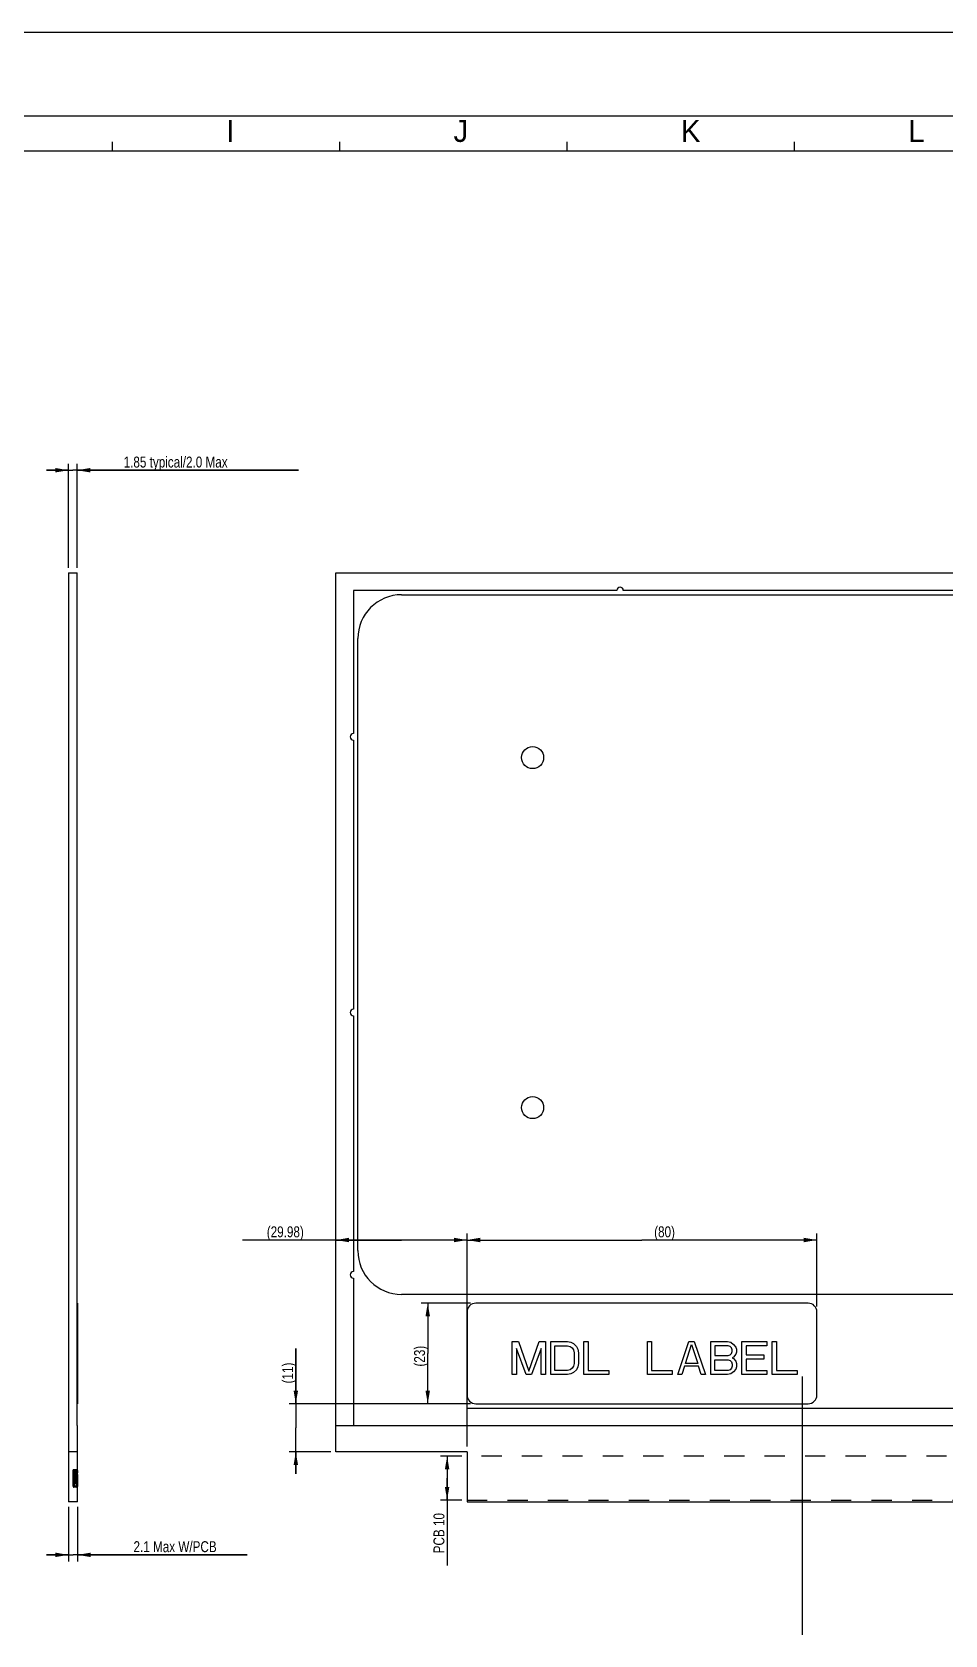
# Model space of a CAD drawing. Header units: millimetres. Extents: x 0 to 841, y 0 to 594.
# Drawn here: x 423.4 to 632.2, y 227.6 to 594 of the extents above; entities that cross this region are included whole.
import ezdxf

# ---------------------------------------------------------------- set-up
doc = ezdxf.new("R2010")
doc.units = ezdxf.units.MM
doc.header["$LTSCALE"] = 46.255
doc.linetypes.add('DASHED', pattern=[0.2, 0.1, -0.1])
doc.layers.get('0').update_dxf_attribs({"linetype": 'CONTINUOUS'})
doc.layers.add('5_CURVES', color=7, linetype='CONTINUOUS')
doc.layers.add('8_QUILTS', color=7, linetype='CONTINUOUS')
doc.styles.get("Standard").update_dxf_attribs({"font": 'txt', "width": 0.8})
doc.styles.add('TEXTSTYLE_2', font='txt')
doc.dimstyles.new('DIMSTYLE_1', dxfattribs={"dimtxt": 2.5, "dimasz": 3, "dimexe": 1.5, "dimexo": 1.2, "dimtad": 1, "dimdsep": 46, "dimtxsty": 'STANDARD', "dimblk": '_FILLED', "dimblk1": '_FILLED', "dimblk2": '_FILLED', "dimcen": 0.09, "dimazin": 2, "dimtp": 0.01, "dimtm": 0.01, "dimtfac": 1, "dimtofl": 0, "dimtmove": 0, "dimatfit": 3, "dimldrblk": '_FILLED', "dimfxl": 1, "dimtolj": 1, "dimarcsym": 0})

# ---------------------------------------------------------------- blocks, each defined once
blk = doc.blocks.new('_FILLED')
at = {"color": 0, "linetype": 'BYBLOCK'}
blk.add_solid([(0, 0), (-1, 0.17), (-1, -0.17)], dxfattribs=at)
blk = doc.blocks.new('*D2')
at = {"color": 7, "linetype": 'CONTINUOUS'}
for p, q in [((521.73, 268.48), (516.87, 268.48)), ((518.37, 268.48), (518.37, 263.48)), ((518.37, 258.48), (518.37, 263.48)), ((518.37, 263.48), (518.37, 243.51)), ((521.73, 258.48), (516.87, 258.48))]:
    blk.add_line(p, q, dxfattribs=at)
at = {"color": 7, "linetype": 'CONTINUOUS', "xscale": 3, "yscale": 3, "zscale": 3}
for p, rotation in [((518.37, 268.48), 90), ((518.37, 258.48), 270)]:
    blk.add_blockref('_FILLED', p, dxfattribs=dict(at, rotation=rotation))
at = {"color": 7, "linetype": 'CONTINUOUS', "insert": (515.25, 255.51), "char_height": 2.5, "width": 12, "attachment_point": 3, "rotation": 90, "line_spacing_factor": 0.9}
blk.add_mtext('PCB 10', dxfattribs=at)
blk = doc.blocks.new('*D12')
at = {"color": 7, "linetype": 'CONTINUOUS'}
for p, q in [((431.77, 471.58), (431.77, 495.35)), ((433.77, 471.58), (433.77, 495.35)), ((431.77, 493.85), (426.77, 493.85)), ((426.77, 493.85), (432.77, 493.85)), ((484.39, 493.85), (432.77, 493.85)), ((433.77, 493.85), (484.39, 493.85))]:
    blk.add_line(p, q, dxfattribs=at)
at = {"color": 7, "linetype": 'CONTINUOUS', "xscale": 3, "yscale": 3, "zscale": 3}
blk.add_blockref('_FILLED', (431.77, 493.85), dxfattribs=at)
at = {"color": 7, "linetype": 'CONTINUOUS', "xscale": 3, "yscale": 3, "zscale": 3, "rotation": 180}
blk.add_blockref('_FILLED', (433.77, 493.85), dxfattribs=at)
at = {"color": 7, "linetype": 'CONTINUOUS', "insert": (444.39, 496.97), "char_height": 2.5, "width": 40, "attachment_point": 1, "line_spacing_factor": 0.9}
blk.add_mtext('1.85 typical/2.0 Max', dxfattribs=at)
blk = doc.blocks.new('*D23')
at = {"color": 7, "linetype": 'CONTINUOUS'}
for p, q in [((431.77, 256.9), (431.77, 244.45)), ((433.87, 256.9), (433.87, 244.45)), ((431.77, 245.95), (426.77, 245.95)), ((426.77, 245.95), (432.82, 245.95)), ((472.65, 245.95), (432.82, 245.95)), ((433.87, 245.95), (472.65, 245.95))]:
    blk.add_line(p, q, dxfattribs=at)
at = {"color": 7, "linetype": 'CONTINUOUS', "xscale": 3, "yscale": 3, "zscale": 3}
blk.add_blockref('_FILLED', (431.77, 245.95), dxfattribs=at)
at = {"color": 7, "linetype": 'CONTINUOUS', "xscale": 3, "yscale": 3, "zscale": 3, "rotation": 180}
blk.add_blockref('_FILLED', (433.87, 245.95), dxfattribs=at)
at = {"color": 7, "linetype": 'CONTINUOUS', "insert": (446.65, 249.07), "char_height": 2.5, "width": 26, "attachment_point": 1, "line_spacing_factor": 0.9}
blk.add_mtext('2.1 Max W/PCB', dxfattribs=at)
blk = doc.blocks.new('*D24')
at = {"color": 7, "linetype": 'CONTINUOUS'}
for p, q in [((492.95, 276.68), (492.95, 319.41)), ((522.93, 270.68), (522.93, 319.41)), ((507.94, 317.91), (471.6, 317.91)), ((492.95, 317.91), (507.94, 317.91)), ((522.93, 317.91), (507.94, 317.91))]:
    blk.add_line(p, q, dxfattribs=at)
at = {"color": 7, "linetype": 'CONTINUOUS', "xscale": 3, "yscale": 3, "zscale": 3, "rotation": 180}
blk.add_blockref('_FILLED', (492.95, 317.91), dxfattribs=at)
at = {"color": 7, "linetype": 'CONTINUOUS', "xscale": 3, "yscale": 3, "zscale": 3}
blk.add_blockref('_FILLED', (522.93, 317.91), dxfattribs=at)
at = {"color": 7, "linetype": 'CONTINUOUS', "insert": (485.6, 321.03), "char_height": 2.5, "width": 14, "attachment_point": 3, "line_spacing_factor": 0.9}
blk.add_mtext('(29.98)', dxfattribs=at)
blk = doc.blocks.new('*D25')
at = {"color": 7, "linetype": 'CONTINUOUS'}
for p, q in [((522.93, 302.68), (522.93, 319.41)), ((602.93, 302.68), (602.93, 319.41)), ((522.93, 317.91), (562.93, 317.91)), ((602.93, 317.91), (562.93, 317.91))]:
    blk.add_line(p, q, dxfattribs=at)
at = {"color": 7, "linetype": 'CONTINUOUS', "xscale": 3, "yscale": 3, "zscale": 3, "rotation": 180}
blk.add_blockref('_FILLED', (522.93, 317.91), dxfattribs=at)
at = {"color": 7, "linetype": 'CONTINUOUS', "xscale": 3, "yscale": 3, "zscale": 3}
blk.add_blockref('_FILLED', (602.93, 317.91), dxfattribs=at)
at = {"color": 7, "linetype": 'CONTINUOUS', "insert": (568.1, 321.03), "char_height": 2.5, "width": 8, "attachment_point": 2, "line_spacing_factor": 0.9}
blk.add_mtext('(80)', dxfattribs=at)
blk = doc.blocks.new('*D26')
at = {"color": 7, "linetype": 'CONTINUOUS'}
for p, q in [((523.73, 303.48), (512.44, 303.48)), ((513.94, 303.48), (513.94, 291.98)), ((513.94, 280.48), (513.94, 291.98)), ((523.73, 280.48), (512.44, 280.48))]:
    blk.add_line(p, q, dxfattribs=at)
at = {"color": 7, "linetype": 'CONTINUOUS', "xscale": 3, "yscale": 3, "zscale": 3}
for p, rotation in [((513.94, 303.48), 90), ((513.94, 280.48), 270)]:
    blk.add_blockref('_FILLED', p, dxfattribs=dict(at, rotation=rotation))
at = {"color": 7, "linetype": 'CONTINUOUS', "insert": (510.82, 291.36), "char_height": 2.5, "width": 8, "attachment_point": 2, "rotation": 90, "line_spacing_factor": 0.9}
blk.add_mtext('(23)', dxfattribs=at)
blk = doc.blocks.new('*D32')
at = {"color": 7, "linetype": 'CONTINUOUS'}
for p, q in [((483.77, 280.48), (483.77, 293.13)), ((483.77, 293.13), (483.77, 274.98)), ((523.73, 280.48), (482.27, 280.48)), ((483.77, 264.48), (483.77, 274.98)), ((491.75, 269.48), (482.27, 269.48)), ((483.77, 269.48), (483.77, 264.48))]:
    blk.add_line(p, q, dxfattribs=at)
at = {"color": 7, "linetype": 'CONTINUOUS', "xscale": 3, "yscale": 3, "zscale": 3}
for p, rotation in [((483.77, 280.48), 270), ((483.77, 269.48), 90)]:
    blk.add_blockref('_FILLED', p, dxfattribs=dict(at, rotation=rotation))
at = {"color": 7, "linetype": 'CONTINUOUS', "insert": (480.65, 285.13), "char_height": 2.5, "width": 8, "attachment_point": 1, "rotation": 90, "line_spacing_factor": 0.9}
blk.add_mtext('(11)', dxfattribs=at)

msp = doc.modelspace()

# ---------------------------------------------------------------- linework, layer by layer
at = {"color": 7, "linetype": 'CONTINUOUS'}
for p, q in [((0, 594), (841, 594)), ((16.342, 574.885), (819.342, 574.885)), ((441.842, 566.885), (441.842, 568.885)), ((493.842, 566.885), (493.842, 568.885)), ((545.842, 566.885), (545.842, 568.885)), ((597.842, 566.885), (597.842, 568.885)), ((25.842, 566.885), (809.342, 566.885)), ((431.768, 470.383), (431.768, 258.103)), ((431.768, 470.383), (433.768, 470.383)), ((433.768, 275.478), (433.768, 470.383)), ((492.945, 269.478), (492.945, 470.383)), ((492.945, 470.383), (782.878, 470.383)), ((496.945, 466.383), (496.945, 433.653)), ((557.165, 466.383), (496.945, 466.383)), ((507.945, 465.388), (767.875, 465.388)), ((637.162, 466.383), (558.665, 466.383)), ((497.945, 315.478), (497.945, 455.388)), ((496.945, 432.153), (496.945, 370.681)), ((496.945, 369.181), (496.945, 310.681)), ((496.945, 309.181), (496.945, 275.478)), ((767.875, 305.478), (507.945, 305.478)), ((433.868, 303.478), (433.768, 303.478)), ((433.768, 301.478), (433.868, 301.478)), ((433.868, 303.478), (433.868, 280.478)), ((522.928, 301.478), (522.928, 282.478)), ((600.928, 303.478), (524.928, 303.478)), ((602.928, 282.478), (602.928, 301.478)), ((599.552, 286.731), (599.552, 227.645)), ((433.768, 282.478), (433.868, 282.478)), ((433.768, 280.478), (433.868, 280.478)), ((522.928, 275.478), (522.928, 279.473)), ((522.928, 279.473), (752.878, 279.473)), ((524.928, 280.478), (600.928, 280.478)), ((433.868, 275.478), (433.768, 275.478)), ((433.868, 258.103), (433.868, 275.478)), ((492.945, 275.478), (782.878, 275.478)), ((433.868, 269.478), (431.768, 269.478)), ((522.928, 269.478), (492.945, 269.478)), ((522.928, 269.478), (522.928, 258.103)), ((433.868, 258.103), (431.768, 258.103)), ((522.928, 258.103), (752.878, 258.103))]:
    msp.add_line(p, q, dxfattribs=at)
at = {"color": 7, "linetype": 'DASHED'}
for p, q in [((752.875, 268.479), (522.928, 268.479)), ((522.926, 258.48), (752.876, 258.48))]:
    msp.add_line(p, q, dxfattribs=at)
at = {"color": 7, "linetype": 'CONTINUOUS'}
for centre in [(537.915, 428.183), (537.915, 348.183)]:
    msp.add_circle(centre, 2.52, dxfattribs=at)
for centre, radius, start, end in [((507.945, 455.388), 10, 90, 180), ((557.915, 466.383), 0.75, 0, 180), ((496.945, 432.903), 0.75, 90, 270), ((496.945, 369.931), 0.75, 90, 270), ((507.945, 315.478), 10, 180, 270), ((496.945, 309.931), 0.75, 90, 270), ((524.928, 301.478), 2, 90, 180), ((600.928, 301.478), 2, 0, 90), ((524.928, 282.478), 2, 180, 270), ((600.928, 282.478), 2, 270, 360)]:
    msp.add_arc(centre, radius, start, end, dxfattribs=at)
at = {"layer": '5_CURVES', "color": 7, "linetype": 'CONTINUOUS'}
for p, q in [((533.265, 287.136), (533.265, 294.706)), ((533.265, 294.706), (534.684, 294.706)), ((536.419, 287.136), (534.211, 293.096)), ((534.211, 293.096), (534.211, 287.136)), ((534.684, 294.706), (537.05, 287.942)), ((537.05, 287.942), (539.416, 294.706)), ((539.889, 293.096), (537.681, 287.136)), ((539.416, 294.706), (540.835, 294.706)), ((539.889, 287.136), (539.889, 293.096)), ((540.835, 294.706), (540.835, 287.136)), ((542.097, 287.136), (542.097, 294.706)), ((542.097, 294.706), (545.882, 294.706)), ((543.043, 288.103), (543.043, 293.74)), ((543.043, 293.74), (545.882, 293.74)), ((545.882, 294.706), (546.67, 294.545)), ((545.882, 293.74), (546.513, 293.579)), ((546.513, 293.579), (546.986, 293.257)), ((546.67, 294.545), (547.301, 294.223)), ((546.986, 293.257), (547.301, 292.773)), ((547.301, 294.223), (547.932, 293.579)), ((547.932, 293.579), (548.247, 292.934)), ((549.667, 287.136), (549.667, 294.706)), ((549.667, 294.706), (550.613, 294.706)), ((550.613, 294.706), (550.613, 288.103)), ((564.176, 287.136), (564.176, 294.706)), ((564.176, 294.706), (565.122, 294.706)), ((565.122, 294.706), (565.122, 288.103)), ((571.115, 287.136), (573.638, 294.706)), ((572.85, 289.713), (574.269, 294.062)), ((573.638, 294.706), (574.9, 294.706)), ((574.269, 294.062), (575.689, 289.713)), ((574.9, 294.706), (577.423, 287.136)), ((578.685, 287.136), (578.685, 294.706)), ((578.685, 294.706), (582.47, 294.706)), ((582.628, 293.74), (579.631, 293.74)), ((579.631, 293.74), (579.631, 291.485)), ((582.47, 294.706), (583.259, 294.545)), ((583.101, 293.579), (582.628, 293.74)), ((583.416, 293.257), (583.101, 293.579)), ((583.259, 294.545), (583.889, 294.062)), ((583.574, 292.773), (583.416, 293.257)), ((583.889, 294.062), (584.363, 293.418)), ((584.363, 293.418), (584.52, 292.934)), ((585.782, 294.706), (591.459, 294.706)), ((585.782, 287.136), (585.782, 294.706)), ((591.459, 293.74), (586.728, 293.74)), ((586.728, 293.74), (586.728, 291.646)), ((591.459, 294.706), (591.459, 293.74)), ((592.721, 294.706), (593.667, 294.706)), ((592.721, 287.136), (592.721, 294.706)), ((593.667, 294.706), (593.667, 288.103)), ((547.301, 292.773), (547.459, 292.129)), ((547.459, 289.713), (547.301, 289.069)), ((547.459, 292.129), (547.459, 289.713)), ((548.247, 292.934), (548.405, 292.129)), ((548.405, 289.713), (548.247, 288.908)), ((548.405, 292.129), (548.405, 289.713)), ((575.689, 289.713), (572.85, 289.713)), ((579.631, 291.485), (582.628, 291.485)), ((579.631, 290.519), (582.628, 290.519)), ((579.631, 288.103), (579.631, 290.519)), ((582.628, 291.485), (583.101, 291.646)), ((582.628, 290.519), (583.101, 290.357)), ((583.101, 291.646), (583.416, 291.968)), ((583.101, 290.357), (583.416, 290.035)), ((583.416, 291.968), (583.574, 292.451)), ((583.416, 290.035), (583.574, 289.552)), ((583.574, 292.451), (583.574, 292.773)), ((583.889, 291.163), (583.574, 291.002)), ((583.574, 291.002), (583.889, 290.841)), ((583.574, 289.552), (583.574, 289.069)), ((584.363, 291.807), (583.889, 291.163)), ((583.889, 290.841), (584.363, 290.196)), ((584.52, 292.29), (584.363, 291.807)), ((584.363, 290.196), (584.52, 289.713)), ((584.52, 292.934), (584.52, 292.29)), ((584.52, 289.713), (584.52, 288.908)), ((586.728, 291.646), (590.829, 291.646)), ((590.829, 290.68), (586.728, 290.68)), ((586.728, 290.68), (586.728, 288.103)), ((590.829, 291.646), (590.829, 290.68)), ((534.211, 287.136), (533.265, 287.136)), ((537.681, 287.136), (536.419, 287.136)), ((540.835, 287.136), (539.889, 287.136)), ((545.882, 287.136), (542.097, 287.136)), ((545.882, 288.103), (543.043, 288.103)), ((546.513, 288.264), (545.882, 288.103)), ((546.67, 287.297), (545.882, 287.136)), ((546.986, 288.586), (546.513, 288.264)), ((547.301, 287.619), (546.67, 287.297)), ((547.301, 289.069), (546.986, 288.586)), ((547.932, 288.264), (547.301, 287.619)), ((548.247, 288.908), (547.932, 288.264)), ((555.344, 287.136), (549.667, 287.136)), ((550.613, 288.103), (555.344, 288.103)), ((555.344, 288.103), (555.344, 287.136)), ((569.853, 287.136), (564.176, 287.136)), ((565.122, 288.103), (569.853, 288.103)), ((569.853, 288.103), (569.853, 287.136)), ((572.061, 287.136), (571.115, 287.136)), ((572.692, 289.069), (572.061, 287.136)), ((575.846, 289.069), (572.692, 289.069)), ((576.477, 287.136), (575.846, 289.069)), ((577.423, 287.136), (576.477, 287.136)), ((582.47, 287.136), (578.685, 287.136)), ((582.628, 288.103), (579.631, 288.103)), ((583.259, 287.297), (582.47, 287.136)), ((583.101, 288.264), (582.628, 288.103)), ((583.416, 288.586), (583.101, 288.264)), ((583.889, 287.78), (583.259, 287.297)), ((583.574, 289.069), (583.416, 288.586)), ((584.363, 288.425), (583.889, 287.78)), ((584.52, 288.908), (584.363, 288.425)), ((591.459, 287.136), (585.782, 287.136)), ((586.728, 288.103), (591.459, 288.103)), ((591.459, 288.103), (591.459, 287.136)), ((598.399, 287.136), (592.721, 287.136)), ((593.667, 288.103), (598.399, 288.103)), ((598.399, 288.103), (598.399, 287.136))]:
    msp.add_line(p, q, dxfattribs=at)
at = {"layer": '8_QUILTS', "color": 7, "linetype": 'CONTINUOUS'}
for p, q in [((432.915, 265.34), (432.815, 265.34)), ((432.815, 265.34), (432.815, 264.983)), ((432.815, 264.983), (432.915, 264.983)), ((432.94, 265.334), (432.82, 265.334)), ((432.82, 265.334), (432.82, 264.98)), ((432.94, 265.136), (432.82, 265.136)), ((432.94, 265.132), (432.82, 265.132)), ((433.726, 265.348), (432.846, 265.348)), ((432.846, 262.978), (432.846, 265.348)), ((433.826, 264.778), (432.846, 264.778)), ((432.846, 264.628), (433.046, 264.628)), ((433.176, 264.498), (432.846, 264.498)), ((433.826, 264.248), (432.846, 264.248)), ((432.85, 264.264), (432.85, 261.591)), ((432.97, 264.151), (432.85, 264.151)), ((432.97, 263.871), (432.85, 263.871)), ((432.97, 263.801), (432.85, 263.801)), ((432.963, 264.795), (432.87, 264.873)), ((432.979, 264.292), (432.88, 264.36)), ((432.981, 264.296), (432.886, 264.369)), ((433.038, 264.55), (432.89, 264.373)), ((432.915, 265.34), (432.915, 264.983)), ((432.945, 264.024), (432.935, 264.018)), ((432.94, 265.334), (432.94, 264.98)), ((433.366, 264.953), (432.945, 264.953)), ((433.493, 264.853), (432.945, 264.853)), ((433.046, 264.671), (432.946, 264.498)), ((433.04, 264.887), (432.947, 264.965)), ((432.948, 264.628), (432.948, 263.05)), ((433.076, 264.228), (432.948, 264.228)), ((433.026, 264.078), (432.948, 264.078)), ((432.99, 264.594), (432.95, 264.445)), ((432.95, 264.445), (432.95, 262.812)), ((433.07, 264.131), (432.95, 264.131)), ((433.07, 264.128), (432.95, 264.128)), ((433.07, 264.045), (432.95, 264.045)), ((433.07, 263.945), (432.95, 263.945)), ((433.07, 263.896), (432.95, 263.896)), ((433.07, 263.869), (432.95, 263.869)), ((433.07, 263.796), (432.95, 263.796)), ((432.956, 265.348), (432.956, 264.515)), ((433.046, 264.508), (432.967, 264.508)), ((433.046, 264.511), (432.968, 264.511)), ((432.97, 264.779), (432.97, 261.591)), ((433.046, 264.771), (432.97, 264.771)), ((433.046, 264.671), (432.97, 264.671)), ((433.046, 264.627), (432.97, 264.627)), ((433.046, 264.606), (432.97, 264.606)), ((433.046, 264.568), (432.97, 264.568)), ((433.046, 264.561), (432.97, 264.561)), ((432.97, 264.536), (433.046, 264.536)), ((433.046, 264.533), (432.97, 264.533)), ((433.046, 264.522), (432.97, 264.522)), ((433.046, 264.517), (432.97, 264.517)), ((432.97, 264.472), (433.046, 264.472)), ((432.97, 264.467), (433.046, 264.467)), ((432.97, 264.457), (433.046, 264.457)), ((433.046, 264.453), (432.97, 264.453)), ((433.046, 264.428), (432.97, 264.428)), ((433.046, 264.362), (432.97, 264.362)), ((433.046, 264.361), (432.97, 264.361)), ((433.13, 264.473), (432.981, 264.296)), ((433.13, 264.473), (432.982, 264.296)), ((433.03, 264.594), (432.99, 264.594)), ((433.005, 263.92), (432.995, 263.914)), ((432.996, 264.248), (432.996, 262.954)), ((433.026, 264.078), (433.076, 264.165)), ((433.03, 264.594), (433.046, 264.535)), ((433.046, 264.248), (433.046, 265.348)), ((433.826, 265.248), (433.046, 265.248)), ((433.046, 265.198), (433.825, 265.198)), ((433.053, 264.648), (433.046, 264.648)), ((433.096, 264.278), (433.046, 264.278)), ((433.09, 265.091), (433.05, 264.942)), ((433.05, 264.942), (433.05, 264.583)), ((433.157, 264.991), (433.063, 264.991)), ((433.07, 264.278), (433.07, 262.812)), ((433.076, 264.165), (433.076, 264.278)), ((433.13, 265.091), (433.09, 265.091)), ((433.09, 264.278), (433.09, 264.067)), ((433.096, 264.278), (433.096, 263.208)), ((433.13, 265.091), (433.17, 264.942)), ((433.146, 264.848), (433.146, 265.248)), ((433.825, 264.848), (433.146, 264.848)), ((433.17, 264.942), (433.17, 264.583)), ((433.176, 262.358), (433.176, 265.348)), ((433.496, 264.278), (433.246, 264.278)), ((433.246, 264.278), (433.246, 264.248)), ((433.276, 264.699), (433.276, 264.248)), ((433.34, 264.7), (433.323, 264.702)), ((433.336, 262.958), (433.336, 264.248)), ((433.34, 264.248), (433.34, 264.7)), ((433.381, 264.85), (433.366, 264.853)), ((433.496, 264.824), (433.396, 264.826)), ((433.396, 264.823), (433.496, 264.824)), ((433.396, 264.824), (433.496, 264.824)), ((433.396, 264.823), (433.396, 264.824)), ((433.396, 264.778), (433.396, 264.824)), ((433.396, 264.278), (433.396, 263.395)), ((433.496, 264.216), (433.396, 264.216)), ((433.483, 264.676), (433.448, 264.684)), ((433.496, 264.824), (433.496, 264.778)), ((433.496, 264.278), (433.496, 263.427)), ((433.496, 264.248), (433.496, 264.248)), ((433.496, 264.248), (433.496, 264.248)), ((433.536, 263.328), (433.496, 264.248)), ((433.496, 264.248), (433.496, 264.248)), ((433.506, 262.358), (433.506, 265.348)), ((433.826, 264.501), (433.506, 264.501)), ((433.552, 265.088), (433.512, 264.939)), ((433.632, 264.938), (433.512, 264.938)), ((433.512, 264.938), (433.512, 264.596)), ((433.546, 264.248), (433.546, 264.66)), ((433.592, 265.088), (433.552, 265.088)), ((433.68, 264.333), (433.552, 264.487)), ((433.592, 265.088), (433.632, 264.938)), ((433.755, 264.278), (433.626, 264.278)), ((433.626, 263.228), (433.626, 264.278)), ((433.632, 264.195), (433.631, 264.112)), ((433.717, 264.195), (433.631, 264.112)), ((433.632, 264.596), (433.632, 264.938)), ((433.632, 264.278), (433.632, 264.113)), ((433.812, 264.208), (433.632, 264.208)), ((433.632, 264.195), (433.66, 264.2)), ((433.632, 264.194), (433.66, 264.2)), ((433.633, 264.113), (433.718, 264.198)), ((433.636, 265.348), (433.636, 264.674)), ((433.636, 264.674), (433.736, 264.501)), ((433.718, 264.198), (433.636, 264.111)), ((433.772, 264.411), (433.644, 264.564)), ((433.687, 264.206), (433.659, 264.2)), ((433.686, 264.204), (433.659, 264.199)), ((433.725, 264.194), (433.68, 264.083)), ((433.725, 264.19), (433.68, 264.079)), ((433.712, 264.212), (433.685, 264.206)), ((433.712, 264.208), (433.685, 264.204)), ((433.686, 264.248), (433.686, 263.208)), ((433.78, 264.153), (433.688, 264.077)), ((433.78, 264.149), (433.688, 264.073)), ((433.692, 264.301), (433.692, 261.591)), ((433.812, 264.268), (433.692, 264.268)), ((433.812, 264.198), (433.692, 264.198)), ((433.812, 264.128), (433.692, 264.128)), ((433.81, 264.088), (433.692, 264.068)), ((433.81, 264.084), (433.692, 264.063)), ((433.812, 264.065), (433.692, 264.065)), ((433.812, 264.06), (433.692, 264.06)), ((433.712, 264.278), (433.712, 264.208)), ((433.718, 264.198), (433.715, 264.202)), ((433.826, 265.248), (433.726, 265.348)), ((433.726, 265.348), (433.826, 265.249)), ((433.726, 264.518), (433.726, 265.348)), ((433.726, 264.278), (433.726, 264.248)), ((433.755, 264.278), (433.772, 264.248)), ((433.812, 264.004), (433.792, 264.004)), ((433.792, 264.004), (433.792, 263.653)), ((433.792, 263.997), (433.812, 263.997)), ((433.792, 263.981), (433.812, 263.981)), ((433.792, 263.978), (433.812, 263.978)), ((433.792, 263.972), (433.812, 263.972)), ((433.812, 263.965), (433.792, 263.965)), ((433.812, 263.949), (433.792, 263.949)), ((433.792, 263.936), (433.812, 263.936)), ((433.792, 263.914), (433.812, 263.914)), ((433.812, 263.912), (433.792, 263.912)), ((433.812, 263.909), (433.792, 263.909)), ((433.792, 263.907), (433.812, 263.907)), ((433.792, 263.898), (433.812, 263.898)), ((433.792, 263.892), (433.812, 263.892)), ((433.792, 263.881), (433.812, 263.881)), ((433.812, 263.876), (433.792, 263.876)), ((433.812, 263.875), (433.792, 263.875)), ((433.792, 263.861), (433.812, 263.861)), ((433.792, 263.859), (433.812, 263.859)), ((433.812, 263.855), (433.792, 263.855)), ((433.812, 263.848), (433.792, 263.848)), ((433.792, 263.842), (433.812, 263.842)), ((433.792, 263.84), (433.812, 263.84)), ((433.792, 263.838), (433.812, 263.838)), ((433.792, 263.834), (433.812, 263.834)), ((433.792, 263.829), (433.812, 263.829)), ((433.792, 263.825), (433.812, 263.825)), ((433.792, 263.822), (433.812, 263.822)), ((433.792, 263.815), (433.812, 263.815)), ((433.812, 263.812), (433.792, 263.812)), ((433.812, 263.809), (433.792, 263.809)), ((433.812, 263.805), (433.792, 263.805)), ((433.812, 263.79), (433.792, 263.79)), ((433.792, 263.789), (433.812, 263.789)), ((433.792, 263.776), (433.812, 263.776)), ((433.812, 264.301), (433.812, 263.653)), ((433.825, 265.248), (433.825, 264.848)), ((433.825, 264.848), (433.825, 265.198)), ((433.826, 264.248), (433.826, 265.248)), ((432.932, 263.173), (432.812, 263.173)), ((432.812, 263.173), (432.812, 261.668)), ((432.932, 263.106), (432.812, 263.106)), ((432.932, 263.042), (432.812, 263.042)), ((432.932, 262.973), (432.812, 262.973)), ((432.932, 261.868), (432.812, 261.868)), ((432.932, 261.799), (432.812, 261.799)), ((432.932, 261.735), (432.812, 261.735)), ((432.932, 261.668), (432.812, 261.668)), ((433.646, 263.278), (432.846, 263.278)), ((432.906, 262.978), (432.846, 262.978)), ((432.97, 263.771), (432.85, 263.771)), ((432.97, 263.671), (432.85, 263.671)), ((432.97, 263.39), (432.85, 263.39)), ((432.97, 263.371), (432.85, 263.371)), ((432.97, 263.271), (432.85, 263.271)), ((432.97, 263.04), (432.85, 263.04)), ((432.97, 262.805), (432.85, 262.805)), ((432.97, 262.65), (432.85, 262.65)), ((432.97, 262.605), (432.85, 262.605)), ((432.97, 262.121), (432.85, 262.121)), ((432.97, 261.823), (432.85, 261.823)), ((432.97, 261.674), (432.85, 261.674)), ((432.97, 261.625), (432.85, 261.625)), ((432.97, 261.591), (432.85, 261.591)), ((432.974, 261.571), (432.864, 261.525)), ((432.975, 262.667), (432.877, 262.736)), ((432.929, 262.989), (432.882, 263.003)), ((432.906, 262.978), (432.948, 263.05)), ((432.935, 262.786), (432.925, 262.78)), ((432.932, 263.173), (432.932, 261.668)), ((433.069, 263.749), (432.95, 263.74)), ((432.95, 263.74), (432.966, 263.511)), ((433.07, 263.246), (432.95, 263.246)), ((432.966, 263.504), (432.951, 263.287)), ((432.982, 262.976), (432.957, 262.998)), ((432.982, 262.976), (432.982, 261.865)), ((432.995, 262.682), (432.985, 262.676)), ((433.686, 263.208), (432.996, 263.208)), ((433.506, 262.958), (432.996, 262.958)), ((433.176, 262.954), (432.996, 262.954)), ((433.642, 261.541), (433.02, 261.541)), ((433.642, 261.421), (433.02, 261.421)), ((433.06, 261.541), (433.06, 261.421)), ((433.069, 263.749), (433.085, 263.519)), ((433.085, 263.495), (433.07, 263.277)), ((433.096, 263.451), (433.196, 263.278)), ((433.156, 261.541), (433.152, 261.541)), ((433.152, 261.541), (433.152, 261.421)), ((433.156, 261.422), (433.152, 261.421)), ((433.16, 262.22), (433.16, 261.428)), ((433.602, 261.641), (433.16, 261.641)), ((433.506, 262.858), (433.176, 262.858)), ((433.506, 262.358), (433.176, 262.358)), ((433.176, 262.358), (433.276, 262.258)), ((433.235, 262.27), (433.21, 262.27)), ((433.406, 262.258), (433.276, 262.258)), ((433.285, 262.714), (433.285, 262.32)), ((433.602, 262.666), (433.285, 262.666)), ((433.602, 262.574), (433.285, 262.574)), ((433.602, 262.511), (433.285, 262.511)), ((433.602, 262.482), (433.285, 262.482)), ((433.602, 262.451), (433.285, 262.451)), ((433.602, 262.422), (433.285, 262.422)), ((433.602, 262.397), (433.285, 262.397)), ((433.293, 262.739), (433.287, 262.727)), ((433.293, 262.647), (433.287, 262.635)), ((433.307, 263.24), (433.326, 263.247)), ((433.324, 263.211), (433.449, 263.129)), ((433.36, 263.187), (433.326, 263.247)), ((433.505, 262.778), (433.385, 262.778)), ((433.385, 262.778), (433.385, 262.686)), ((433.505, 262.686), (433.385, 262.686)), ((433.496, 263.469), (433.396, 263.469)), ((433.402, 263.31), (433.492, 263.154)), ((433.489, 263.16), (433.402, 263.16)), ((433.406, 262.258), (433.506, 262.358)), ((433.606, 262.878), (433.416, 262.878)), ((433.492, 263.154), (433.449, 263.129)), ((433.449, 263.129), (433.462, 263.137)), ((433.462, 263.137), (433.449, 263.129)), ((433.471, 263.142), (433.462, 263.137)), ((433.462, 263.137), (433.471, 263.142)), ((433.492, 263.154), (433.471, 263.142)), ((433.471, 263.142), (433.481, 263.148)), ((433.812, 263.173), (433.481, 263.173)), ((433.812, 261.668), (433.481, 261.668)), ((433.505, 262.778), (433.505, 262.686)), ((433.536, 263.328), (433.536, 262.878)), ((433.602, 262.729), (433.602, 261.423)), ((433.605, 261.541), (433.605, 261.421)), ((433.686, 263.378), (433.606, 263.178)), ((433.606, 263.178), (433.626, 263.328)), ((433.606, 262.878), (433.606, 263.178)), ((433.732, 263.128), (433.612, 263.128)), ((433.612, 263.128), (433.612, 262.898)), ((433.688, 262.898), (433.612, 262.898)), ((433.689, 263.281), (433.637, 263.208)), ((433.736, 263.139), (433.637, 263.208)), ((433.642, 263.173), (433.642, 261.668)), ((433.642, 261.421), (433.642, 261.541)), ((433.654, 261.542), (433.682, 261.426)), ((433.777, 263.198), (433.679, 263.267)), ((433.732, 263.018), (433.688, 262.898)), ((433.791, 263.219), (433.689, 263.281)), ((433.807, 261.548), (433.69, 261.578)), ((433.812, 263.423), (433.692, 263.423)), ((433.812, 263.389), (433.692, 263.389)), ((433.812, 263.373), (433.692, 263.373)), ((433.812, 263.292), (433.692, 263.292)), ((433.812, 263.273), (433.692, 263.273)), ((433.812, 262.153), (433.692, 262.153)), ((433.812, 262.023), (433.692, 262.023)), ((433.812, 261.898), (433.692, 261.898)), ((433.812, 261.698), (433.692, 261.698)), ((433.812, 261.591), (433.692, 261.591)), ((433.732, 263.128), (433.732, 263.018)), ((433.787, 263.212), (433.736, 263.139)), ((433.812, 263.772), (433.792, 263.772)), ((433.792, 263.77), (433.812, 263.77)), ((433.792, 263.768), (433.812, 263.768)), ((433.792, 263.766), (433.812, 263.766)), ((433.812, 263.764), (433.792, 263.764)), ((433.792, 263.761), (433.812, 263.761)), ((433.792, 263.759), (433.812, 263.759)), ((433.812, 263.757), (433.792, 263.757)), ((433.812, 263.751), (433.792, 263.751)), ((433.812, 263.747), (433.792, 263.747)), ((433.792, 263.745), (433.812, 263.745)), ((433.812, 263.738), (433.792, 263.738)), ((433.812, 263.733), (433.792, 263.733)), ((433.792, 263.721), (433.812, 263.721)), ((433.812, 263.72), (433.792, 263.72)), ((433.792, 263.718), (433.812, 263.718)), ((433.812, 263.714), (433.792, 263.714)), ((433.792, 263.712), (433.812, 263.712)), ((433.812, 263.705), (433.792, 263.705)), ((433.812, 263.699), (433.792, 263.699)), ((433.792, 263.692), (433.812, 263.692)), ((433.792, 263.674), (433.812, 263.674)), ((433.812, 263.673), (433.792, 263.673)), ((433.792, 263.666), (433.812, 263.666)), ((433.812, 263.66), (433.792, 263.66)), ((433.792, 263.654), (433.812, 263.654)), ((433.812, 263.653), (433.792, 263.653)), ((433.792, 263.653), (433.792, 263.598)), ((433.792, 263.647), (433.812, 263.647)), ((433.792, 263.639), (433.812, 263.639)), ((433.812, 263.632), (433.792, 263.632)), ((433.792, 263.627), (433.812, 263.627)), ((433.792, 263.626), (433.812, 263.626)), ((433.812, 263.621), (433.792, 263.621)), ((433.792, 263.601), (433.812, 263.601)), ((433.792, 263.598), (433.812, 263.598)), ((433.792, 263.598), (433.792, 263.355)), ((433.812, 263.595), (433.792, 263.595)), ((433.792, 263.582), (433.812, 263.582)), ((433.792, 263.58), (433.812, 263.58)), ((433.812, 263.575), (433.792, 263.575)), ((433.812, 263.565), (433.792, 263.565)), ((433.792, 263.562), (433.812, 263.562)), ((433.812, 263.547), (433.792, 263.547)), ((433.792, 263.541), (433.812, 263.541)), ((433.812, 263.536), (433.792, 263.536)), ((433.792, 263.533), (433.812, 263.533)), ((433.792, 263.53), (433.812, 263.53)), ((433.792, 263.51), (433.812, 263.51)), ((433.792, 263.496), (433.812, 263.496)), ((433.792, 263.479), (433.812, 263.479)), ((433.792, 263.472), (433.812, 263.472)), ((433.792, 263.467), (433.812, 263.467)), ((433.812, 263.454), (433.792, 263.454)), ((433.812, 263.452), (433.792, 263.452)), ((433.792, 263.447), (433.812, 263.447)), ((433.792, 263.443), (433.812, 263.443)), ((433.812, 263.44), (433.792, 263.44)), ((433.792, 263.432), (433.812, 263.432)), ((433.792, 263.426), (433.812, 263.426)), ((433.792, 263.424), (433.812, 263.424)), ((433.792, 263.413), (433.812, 263.413)), ((433.792, 263.398), (433.812, 263.398)), ((433.792, 263.395), (433.812, 263.395)), ((433.812, 263.392), (433.792, 263.392)), ((433.812, 263.385), (433.792, 263.385)), ((433.812, 263.374), (433.792, 263.374)), ((433.812, 263.361), (433.792, 263.361)), ((433.812, 263.355), (433.792, 263.355)), ((433.812, 263.653), (433.812, 263.598)), ((433.812, 263.598), (433.812, 261.591))]:
    msp.add_line(p, q, dxfattribs=at)
for points in [[(433.146, 264.848), (433.103, 264.787), (433.073, 264.74), (433.053, 264.703), (433.046, 264.675)], [(433.276, 264.699), (433.182, 264.68), (433.104, 264.657), (433.053, 264.648)], [(433.053, 264.648), (433.08, 264.651), (433.112, 264.659)], [(433.109, 264.658), (433.088, 264.653), (433.069, 264.649), (433.053, 264.648)], [(433.17, 264.676), (433.19, 264.682), (433.211, 264.687)], [(433.177, 264.678), (433.26, 264.697), (433.34, 264.7)], [(433.313, 264.701), (433.269, 264.699), (433.224, 264.691), (433.178, 264.678)], [(433.211, 264.687), (433.233, 264.692), (433.255, 264.697), (433.276, 264.699)], [(433.323, 264.702), (433.307, 264.702), (433.292, 264.701), (433.276, 264.699)], [(433.34, 264.7), (433.331, 264.701), (433.322, 264.701), (433.313, 264.701)], [(433.34, 264.7), (433.407, 264.693), (433.477, 264.677), (433.546, 264.66)], [(433.448, 264.684), (433.411, 264.692), (433.375, 264.698), (433.34, 264.7)], [(433.546, 264.66), (433.473, 264.679), (433.398, 264.696), (433.375, 264.698)], [(433.396, 264.826), (433.391, 264.84), (433.381, 264.85)], [(433.646, 264.651), (433.61, 264.652), (433.576, 264.655), (433.546, 264.66)], [(433.712, 264.212), (433.686, 264.212), (433.659, 264.213), (433.632, 264.213)], [(433.632, 264.206), (433.658, 264.208), (433.685, 264.21), (433.712, 264.212)], [(433.632, 264.206), (433.659, 264.207), (433.686, 264.209), (433.712, 264.212)], [(433.633, 264.113), (433.633, 264.14), (433.632, 264.167), (433.632, 264.194)], [(433.646, 264.652), (433.711, 264.654), (433.762, 264.665), (433.797, 264.688), (433.817, 264.729), (433.824, 264.782), (433.825, 264.848)], [(433.825, 264.848), (433.825, 264.813), (433.824, 264.779), (433.821, 264.749), (433.816, 264.723), (433.807, 264.702), (433.796, 264.685), (433.78, 264.673), (433.76, 264.664), (433.737, 264.658), (433.709, 264.654), (433.678, 264.652), (433.646, 264.651)], [(433.715, 264.202), (433.713, 264.206), (433.712, 264.212)], [(433.825, 265.198), (433.826, 265.204), (433.826, 265.21), (433.826, 265.216)], [(432.812, 263.042), (432.82, 263.029), (432.845, 263.016), (432.882, 263.002), (432.93, 262.989), (432.982, 262.976)], [(432.982, 261.865), (432.929, 261.852), (432.882, 261.839), (432.844, 261.826), (432.82, 261.812), (432.812, 261.799)], [(432.932, 263.042), (432.939, 263.02), (432.957, 262.998), (432.982, 262.976)], [(432.982, 261.865), (432.957, 261.843), (432.939, 261.821), (432.932, 261.799)], [(433.156, 261.541), (433.159, 261.542), (433.16, 261.544)], [(433.156, 261.422), (433.159, 261.424), (433.16, 261.428)], [(433.285, 262.714), (433.287, 262.726), (433.292, 262.738), (433.302, 262.749), (433.314, 262.759), (433.329, 262.767), (433.346, 262.773), (433.365, 262.777), (433.385, 262.778)], [(433.285, 262.622), (433.287, 262.634), (433.292, 262.646), (433.302, 262.658), (433.314, 262.667), (433.329, 262.675), (433.346, 262.681), (433.365, 262.685), (433.385, 262.686)], [(433.505, 262.778), (433.527, 262.777), (433.548, 262.772), (433.566, 262.765), (433.582, 262.754), (433.594, 262.742), (433.602, 262.729)], [(433.505, 262.686), (433.527, 262.685), (433.548, 262.68), (433.566, 262.673), (433.582, 262.663), (433.594, 262.651), (433.602, 262.637)], [(433.605, 261.541), (433.603, 261.541), (433.602, 261.541), (433.602, 261.542)], [(433.602, 261.423), (433.602, 261.422), (433.603, 261.421), (433.605, 261.421)]]:
    msp.add_lwpolyline(points, dxfattribs=at)
for centre, radius, start, end in [((432.945, 264.983), 0.13, 179.99962, 270), ((432.96, 264.98), 0.14, 180, 230), ((433.02, 264.264), 0.17, 140, 180), ((433.02, 263.871), 0.17, 120, 180.01954), ((432.945, 264.983), 0.03, 179.99833, 270), ((432.96, 264.98), 0.02, 180, 230), ((432.92, 264.067), 0.05, 300, 360), ((432.95, 264.779), 0.02, 0, 50), ((433.02, 264.264), 0.05, 140.79063, 180), ((433.02, 263.871), 0.05, 120, 180.06644), ((432.92, 264.067), 0.17, 300, 360), ((433, 264.583), 0.05, 320, 360), ((432.95, 264.779), 0.14, 359.64084, 50), ((433, 264.583), 0.17, 320, 360), ((433.366, 264.823), 0.13, 0.29179, 90), ((433.366, 264.823), 0.03, 360, 90), ((433.682, 264.596), 0.17, 180, 220), ((433.732, 264.208), 0.14, 223.81984, 248), ((433.682, 264.596), 0.05, 180, 220), ((433.732, 264.213), 0.14, 224.41529, 248), ((433.642, 264.301), 0.05, 0, 40), ((433.672, 264.065), 0.02, 360, 68), ((433.672, 264.06), 0.02, 360, 68), ((433.732, 264.213), 0.02, 183.34086, 226.45201), ((433.732, 264.208), 0.02, 182.30803, 248), ((433.732, 264.213), 0.02, 226.45201, 248), ((433.672, 264.065), 0.14, 360, 68), ((433.672, 264.06), 0.14, 360, 68), ((433.642, 264.301), 0.17, 0, 40), ((433, 262.65), 0.15, 120, 180), ((433.02, 261.591), 0.17, 179.99998, 270), ((432.92, 262.812), 0.03, 300, 360), ((433.12, 263.276), 0.17, 176, 180), ((432.916, 263.507), 0.05, 356, 4), ((433, 262.65), 0.03, 120, 180), ((433.02, 261.591), 0.05, 179.99979, 270), ((433.033, 263.373), 0.4, 262.63401, 318.18969), ((433.033, 261.468), 0.4, 41.81031, 97.36599), ((432.92, 262.812), 0.15, 300, 360), ((432.916, 263.507), 0.17, 356, 4), ((433.21, 262.22), 0.05, 90, 180), ((433.235, 262.32), 0.05, 270, 360), ((433.413, 263.297), 0.1, 99.51056, 210), ((433.481, 262.973), 0.2, 89.99992, 138.18969), ((433.481, 261.868), 0.2, 221.81032, 270), ((433.416, 262.958), 0.08, 180, 270), ((433.376, 263.427), 0.12, 282.37802, 360), ((433.752, 263.128), 0.14, 145, 180), ((433.642, 261.591), 0.17, 270.00002, 0.00001), ((433.642, 261.591), 0.05, 270.00006, 0.00001), ((433.672, 263.292), 0.02, 326.01556, 360), ((433.752, 263.128), 0.02, 145, 180), ((433.672, 263.292), 0.14, 325, 360)]:
    msp.add_arc(centre, radius, start, end, dxfattribs=at)

# ---------------------------------------------------------------- texts
at = {"color": 7, "linetype": 'CONTINUOUS', "char_height": 5, "width": 5, "attachment_point": 1, "line_spacing_factor": 0.9, "style": 'TEXTSTYLE_2'}
for s, insert in [('I', (467.842, 573.885)), ('J', (519.842, 573.885)), ('K', (571.842, 573.885)), ('L', (623.842, 573.885))]:
    msp.add_mtext(s, dxfattribs=dict(at, insert=insert))

# ---------------------------------------------------------------- dimensions: what is measured, and where the dimension line sits
at = {"color": 7, "linetype": 'CONTINUOUS'}
for base, p1, p2, text, picture, middle in [((433.768, 493.849), (431.768, 470.383), (433.768, 470.383), '<> typical/2.0 Max', '*D12', (464.39, 493.849)), ((522.928, 317.91), (492.945, 275.478), (522.928, 269.478), '(<>)', '*D24', (478.595, 317.91)), ((602.928, 317.91), (522.928, 301.478), (602.928, 301.478), '(<>)', '*D25', (568.096, 317.91)), ((433.868, 245.946), (431.768, 258.103), (433.868, 258.103), '<> Max W/PCB', '*D23', (459.646, 245.946))]:
    dim = msp.add_linear_dim(base=base, p1=p1, p2=p2, text=text, dimstyle='DIMSTYLE_1', dxfattribs=at)
    dim.commit()
    dim.dimension.update_dxf_attribs({"geometry": picture, "text_midpoint": middle, "dimtype": 160})
for base, p1, p2, text, picture, middle in [((513.94, 280.478), (524.928, 303.478), (524.928, 280.478), '(<>)', '*D26', (513.94, 291.356)), ((483.772, 269.478), (524.928, 280.478), (492.945, 269.478), '(<>)', '*D32', (483.772, 289.128)), ((518.374, 258.48), (522.928, 268.479), (522.926, 258.48), 'PCB <>', '*D2', (518.374, 249.513))]:
    dim = msp.add_linear_dim(base=base, p1=p1, p2=p2, angle=270, text=text, dimstyle='DIMSTYLE_1', dxfattribs=at)
    dim.commit()
    dim.dimension.update_dxf_attribs({"geometry": picture, "text_midpoint": middle, "dimtype": 160})

doc.saveas('drawing.dxf')
